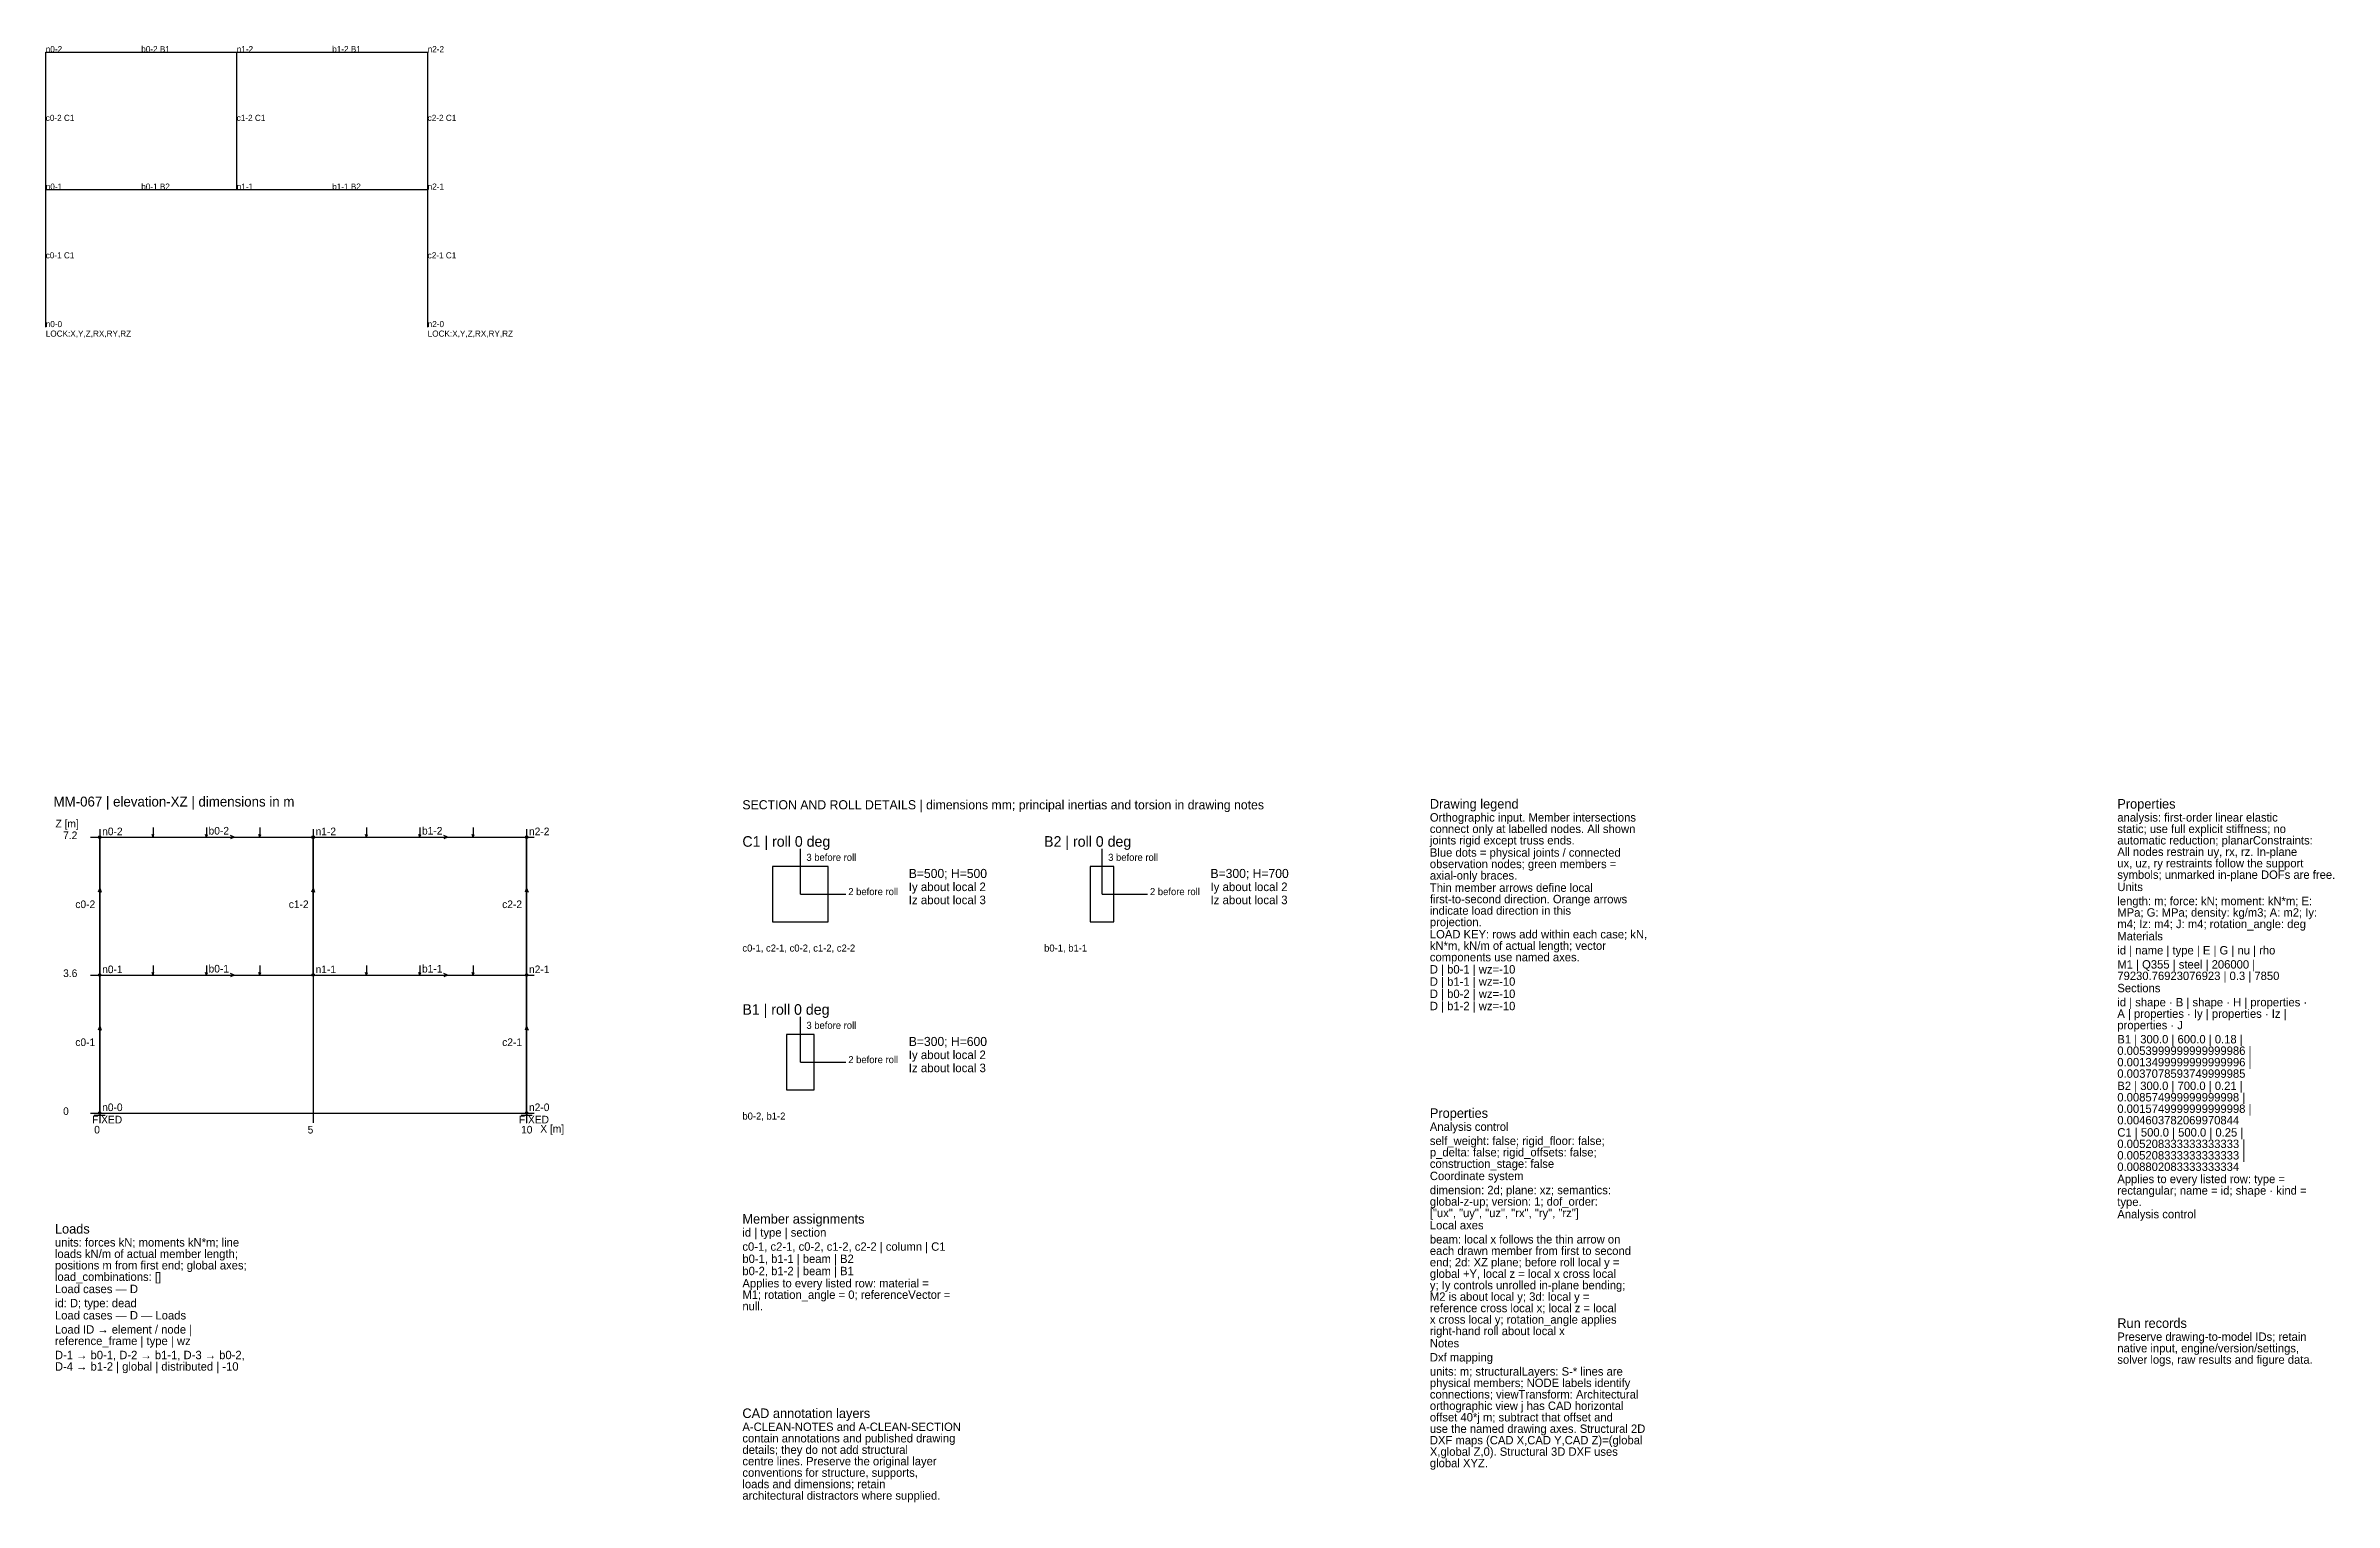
# Model space of a CAD drawing. Extents: x 0 to 59.9, y -30.8 to 7.4.
import ezdxf

# ---------------------------------------------------------------- set-up
doc = ezdxf.new("R2010")
doc.units = 0

msp = doc.modelspace()

# ---------------------------------------------------------------- linework, layer by layer
at = {"layer": 'A-CLEAN-SECTION'}
for p, q in [((1.41252, -13.1459), (1.41252, -20.8384)), ((2.80953, -13.1034), (2.80953, -13.3584)), ((4.20654, -13.1034), (4.20654, -13.3584)), ((5.60355, -13.1034), (5.60355, -13.3584)), ((7.00056, -13.1459), (7.00056, -20.8384)), ((8.39758, -13.1034), (8.39758, -13.3584)), ((9.79458, -13.1034), (9.79458, -13.3584)), ((11.19159, -13.1034), (11.19159, -13.3584)), ((12.5886, -13.1459), (12.5886, -20.8384)), ((1.17303, -13.3584), (12.78817, -13.3584)), ((1.41252, -16.9709), (1.41252, -13.3584)), ((1.41252, -13.3584), (7.00056, -13.3584)), ((2.80953, -13.3584), (2.78559, -13.2904)), ((2.80953, -13.3584), (2.83348, -13.2904)), ((4.20654, -13.3584), (4.1826, -13.2904)), ((4.20654, -13.3584), (4.23049, -13.2904)), ((4.93298, -13.3584), (4.83719, -13.3159)), ((4.93298, -13.3584), (4.83719, -13.4009)), ((5.60355, -13.3584), (5.5796, -13.2904)), ((5.60355, -13.3584), (5.6275, -13.2904)), ((7.00056, -16.9709), (7.00056, -13.3584)), ((7.00056, -13.3584), (12.5886, -13.3584)), ((8.39758, -13.3584), (8.37362, -13.2904)), ((8.39758, -13.3584), (8.42152, -13.2904)), ((9.79458, -13.3584), (9.77063, -13.2904)), ((9.79458, -13.3584), (9.81853, -13.2904)), ((10.52103, -13.3584), (10.42523, -13.3159)), ((10.52103, -13.3584), (10.42523, -13.4009)), ((11.19159, -13.3584), (11.16764, -13.2904)), ((11.19159, -13.3584), (11.21554, -13.2904)), ((12.5886, -16.9709), (12.5886, -13.3584)), ((19.758, -14.85), (19.758, -13.662)), ((27.658, -14.85), (27.658, -13.662)), ((20.484, -14.124), (19.032, -14.124)), ((19.032, -14.124), (19.032, -15.576)), ((20.484, -15.576), (20.484, -14.124)), ((27.96914, -14.124), (27.34686, -14.124)), ((27.34686, -14.124), (27.34686, -15.576)), ((27.96914, -15.576), (27.96914, -14.124)), ((1.41252, -14.69502), (1.37261, -14.79702)), ((1.41252, -14.69502), (1.45244, -14.79702)), ((7.00056, -14.69502), (6.96065, -14.79702)), ((7.00056, -14.69502), (7.04047, -14.79702)), ((12.5886, -14.69502), (12.54869, -14.79702)), ((12.5886, -14.69502), (12.62852, -14.79702)), ((19.758, -14.85), (20.946, -14.85)), ((27.658, -14.85), (28.846, -14.85)), ((19.032, -15.576), (20.484, -15.576)), ((27.34686, -15.576), (27.96914, -15.576)), ((2.80953, -16.7159), (2.80953, -16.9709)), ((4.20654, -16.7159), (4.20654, -16.9709)), ((5.60355, -16.7159), (5.60355, -16.9709)), ((8.39758, -16.7159), (8.39758, -16.9709)), ((9.79458, -16.7159), (9.79458, -16.9709)), ((11.19159, -16.7159), (11.19159, -16.9709)), ((1.17303, -16.9709), (12.78817, -16.9709)), ((1.41252, -20.5834), (1.41252, -16.9709)), ((1.41252, -16.9709), (7.00056, -16.9709)), ((2.80953, -16.9709), (2.78559, -16.9029)), ((2.80953, -16.9709), (2.83348, -16.9029)), ((4.20654, -16.9709), (4.1826, -16.9029)), ((4.20654, -16.9709), (4.23049, -16.9029)), ((4.93298, -16.9709), (4.83719, -16.9284)), ((4.93298, -16.9709), (4.83719, -17.0134)), ((5.60355, -16.9709), (5.5796, -16.9029)), ((5.60355, -16.9709), (5.6275, -16.9029)), ((7.00056, -16.9709), (12.5886, -16.9709)), ((8.39758, -16.9709), (8.37362, -16.9029)), ((8.39758, -16.9709), (8.42152, -16.9029)), ((9.79458, -16.9709), (9.77063, -16.9029)), ((9.79458, -16.9709), (9.81853, -16.9029)), ((10.52103, -16.9709), (10.42523, -16.9284)), ((10.52103, -16.9709), (10.42523, -17.0134)), ((11.19159, -16.9709), (11.16764, -16.9029)), ((11.19159, -16.9709), (11.21554, -16.9029)), ((12.5886, -20.5834), (12.5886, -16.9709)), ((1.41252, -18.30752), (1.37261, -18.40952)), ((1.41252, -18.30752), (1.45244, -18.40952)), ((12.5886, -18.30752), (12.54869, -18.40952)), ((12.5886, -18.30752), (12.62852, -18.40952)), ((20.121, -18.524), (19.395, -18.524)), ((19.395, -18.524), (19.395, -19.976)), ((19.758, -19.25), (19.758, -18.062)), ((20.121, -19.976), (20.121, -18.524)), ((19.758, -19.25), (20.946, -19.25)), ((19.395, -19.976), (20.121, -19.976)), ((1.17303, -20.5834), (12.78817, -20.5834)), ((1.26883, -20.6429), (1.55621, -20.6429)), ((12.44491, -20.6429), (12.73229, -20.6429))]:
    msp.add_line(p, q, dxfattribs=at)
for centre in [(1.41252, -13.3584), (7.00056, -13.3584), (12.5886, -13.3584), (1.41252, -16.9709), (7.00056, -16.9709), (12.5886, -16.9709), (1.41252, -20.5834), (12.5886, -20.5834)]:
    msp.add_circle(centre, 0.03193, dxfattribs=at)
at = {"layer": 'S-BEAM'}
for p, q in [((0, 7.2), (5, 7.2)), ((5, 7.2), (10, 7.2)), ((0, 3.6), (5, 3.6)), ((5, 3.6), (10, 3.6))]:
    msp.add_line(p, q, dxfattribs=at)
at = {"layer": 'S-COLUMN'}
for p, q in [((0, 3.6), (0, 7.2)), ((5, 3.6), (5, 7.2)), ((10, 3.6), (10, 7.2)), ((0, 0), (0, 3.6)), ((10, 0), (10, 3.6))]:
    msp.add_line(p, q, dxfattribs=at)

# ---------------------------------------------------------------- texts
at = {"layer": 'A-CLEAN-NOTES'}
for s, height, p in [('Properties', 0.25, (54.24, -12.61)), ('static; use full explicit stiffness; no', 0.22, (54.24, -13.25)), ('analysis: first-order linear elastic', 0.22, (54.24, -12.95)), ('All nodes restrain uy, rx, rz. In-plane', 0.22, (54.24, -13.85)), ('automatic reduction; planarConstraints:', 0.22, (54.24, -13.55)), ('symbols; unmarked in-plane DOFs are free.', 0.22, (54.24, -14.45)), ('ux, uz, ry restraints follow the support', 0.22, (54.24, -14.15)), ('length: m; force: kN; moment: kN*m; E:', 0.22, (54.24, -15.14)), ('Units', 0.22, (54.24, -14.77)), ('m4; Iz: m4; J: m4; rotation_angle: deg', 0.22, (54.24, -15.74)), ('MPa; G: MPa; density: kg/m3; A: m2; Iy:', 0.22, (54.24, -15.44)), ('Materials', 0.22, (54.24, -16.06)), ('id | name | type | E | G | nu | rho', 0.22, (54.24, -16.43)), ('M1 | Q355 | steel | 206000 |', 0.22, (54.24, -16.8)), ('Sections', 0.22, (54.24, -17.42)), ('79230.76923076923 | 0.3 | 7850', 0.22, (54.24, -17.1)), ('A | properties · Iy | properties · Iz |', 0.22, (54.24, -18.09)), ('id | shape · B | shape · H | properties ·', 0.22, (54.24, -17.79)), ('properties · J', 0.22, (54.24, -18.39)), ('B1 | 300.0 | 600.0 | 0.18 |', 0.22, (54.24, -18.76)), ('0.0053999999999999986 |', 0.22, (54.24, -19.06)), ('0.0013499999999999996 |', 0.22, (54.24, -19.36)), ('0.0037078593749999985', 0.22, (54.24, -19.66)), ('B2 | 300.0 | 700.0 | 0.21 |', 0.22, (54.24, -19.98)), ('0.008574999999999998 |', 0.22, (54.24, -20.28)), ('0.0015749999999999998 |', 0.22, (54.24, -20.58)), ('Analysis control', 0.22, (36.24, -21.05)), ('Properties', 0.25, (36.24, -20.71)), ('0.004603782069970844', 0.22, (54.24, -20.88)), ('C1 | 500.0 | 500.0 | 0.25 |', 0.22, (54.24, -21.2)), ('self_weight: false; rigid_floor: false;', 0.22, (36.24, -21.42)), ('p_delta: false; rigid_offsets: false;', 0.22, (36.24, -21.72)), ('0.005208333333333333 |', 0.22, (54.24, -21.5)), ('0.005208333333333333 |', 0.22, (54.24, -21.8)), ('construction_stage: false', 0.22, (36.24, -22.02)), ('Coordinate system', 0.22, (36.24, -22.34)), ('0.008802083333333334', 0.22, (54.24, -22.1)), ('dimension: 2d; plane: xz; semantics:', 0.22, (36.24, -22.71)), ('Applies to every listed row: type =', 0.22, (54.24, -22.42)), ('rectangular; name = id; shape · kind =', 0.22, (54.24, -22.72)), ('Member assignments', 0.25, (18.24, -23.48)), ('global-z-up; version: 1; dof_order:', 0.22, (36.24, -23.01)), ('["ux", "uy", "uz", "rx", "ry", "rz"]', 0.22, (36.24, -23.31)), ('Analysis control', 0.22, (54.24, -23.34)), ('type.', 0.22, (54.24, -23.02)), ('units: forces kN; moments kN*m; line', 0.22, (0.24, -24.08)), ('Loads', 0.25, (0.24, -23.74)), ('c0-1, c2-1, c0-2, c1-2, c2-2 | column | C1', 0.22, (18.24, -24.19)), ('id | type | section', 0.22, (18.24, -23.82)), ('beam: local x follows the thin arrow on', 0.22, (36.24, -24)), ('Local axes', 0.22, (36.24, -23.63)), ('positions m from first end; global axes;', 0.22, (0.24, -24.68)), ('loads kN/m of actual member length;', 0.22, (0.24, -24.38)), ('b0-1, b1-1 | beam | B2', 0.22, (18.24, -24.51)), ('each drawn member from first to second', 0.22, (36.24, -24.3)), ('end; 2d: XZ plane; before roll local y =', 0.22, (36.24, -24.6)), ('load_combinations: []', 0.22, (0.24, -24.98)), ('Load cases — D', 0.22, (0.24, -25.3)), ('Applies to every listed row: material =', 0.22, (18.24, -25.15)), ('b0-2, b1-2 | beam | B1', 0.22, (18.24, -24.83)), ('y; Iy controls unrolled in-plane bending;', 0.22, (36.24, -25.2)), ('global +Y, local z = local x cross local', 0.22, (36.24, -24.9)), ('id: D; type: dead', 0.22, (0.24, -25.67)), ('Load cases — D — Loads', 0.22, (0.24, -25.99)), ('null.', 0.22, (18.24, -25.75)), ('M1; rotation_angle = 0; referenceVector =', 0.22, (18.24, -25.45)), ('reference cross local x; local z = local', 0.22, (36.24, -25.8)), ('M2 is about local y; 3d: local y =', 0.22, (36.24, -25.5)), ('Load ID → element / node |', 0.22, (0.24, -26.36)), ('x cross local y; rotation_angle applies', 0.22, (36.24, -26.1)), ('right-hand roll about local x', 0.22, (36.24, -26.4)), ('Preserve drawing-to-model IDs; retain', 0.22, (54.24, -26.55)), ('Run records', 0.25, (54.24, -26.21)), ('reference_frame | type | wz', 0.22, (0.24, -26.66)), ('D-1 → b0-1, D-2 → b1-1, D-3 → b0-2,', 0.22, (0.24, -27.03)), ('Notes', 0.22, (36.24, -26.72)), ('Dxf mapping', 0.22, (36.24, -27.09)), ('solver logs, raw results and figure data.', 0.22, (54.24, -27.15)), ('native input, engine/version/settings,', 0.22, (54.24, -26.85)), ('D-4 → b1-2 | global | distributed | -10', 0.22, (0.24, -27.33)), ('physical members; NODE labels identify', 0.22, (36.24, -27.76)), ('units: m; structuralLayers: S-* lines are', 0.22, (36.24, -27.46)), ('orthographic view j has CAD horizontal', 0.22, (36.24, -28.36)), ('connections; viewTransform: Architectural', 0.22, (36.24, -28.06)), ('A-CLEAN-NOTES and A-CLEAN-SECTION', 0.22, (18.24, -28.91)), ('CAD annotation layers', 0.25, (18.24, -28.57)), ('offset 40*j m; subtract that offset and', 0.22, (36.24, -28.66)), ('use the named drawing axes. Structural 2D', 0.22, (36.24, -28.96)), ('details; they do not add structural', 0.22, (18.24, -29.51)), ('contain annotations and published drawing', 0.22, (18.24, -29.21)), ('X,global Z,0). Structural 3D DXF uses', 0.22, (36.24, -29.56)), ('DXF maps (CAD X,CAD Y,CAD Z)=(global', 0.22, (36.24, -29.26)), ('centre lines. Preserve the original layer', 0.22, (18.24, -29.81)), ('conventions for structure, supports,', 0.22, (18.24, -30.11)), ('global XYZ.', 0.22, (36.24, -29.86)), ('architectural distractors where supplied.', 0.22, (18.24, -30.71)), ('loads and dimensions; retain', 0.22, (18.24, -30.41))]:
    msp.add_text(s, height=height, dxfattribs=at).set_placement(p)
at = {"layer": 'A-CLEAN-SECTION'}
for s, height, p in [('MM-067 | elevation-XZ | dimensions in m', 0.26, (0.204, -12.556)), ('SECTION AND ROLL DETAILS | dimensions mm; principal inertias and torsion in drawing notes', 0.24, (18.24, -12.63)), ('Drawing legend', 0.25, (36.24, -12.61)), ('Z [m]', 0.2, (0.255, -13.1034)), ('n0-2', 0.2, (1.47638, -13.3074)), ('b0-2', 0.2, (4.26242, -13.2904)), ('n1-2', 0.2, (7.06443, -13.3074)), ('b1-2', 0.2, (9.85046, -13.2904)), ('n2-2', 0.2, (12.65246, -13.3074)), ('connect only at labelled nodes. All shown', 0.22, (36.24, -13.25)), ('Orthographic input. Member intersections', 0.22, (36.24, -12.95)), ('7.2', 0.2, (0.45457, -13.4094)), ('C1 | roll 0 deg', 0.2772, (18.24, -13.6092)), ('B2 | roll 0 deg', 0.2772, (26.14, -13.6092)), ('joints rigid except truss ends.', 0.22, (36.24, -13.55)), ('Blue dots = physical joints / connected', 0.22, (36.24, -13.87)), ('3 before roll', 0.1848, (19.9164, -13.9788)), ('B=500; H=500', 0.2376, (22.596, -14.4276)), ('3 before roll', 0.1848, (27.8164, -13.9788)), ('B=300; H=700', 0.2376, (30.496, -14.4276)), ('observation nodes; green members =', 0.22, (36.24, -14.17)), ('axial-only braces.', 0.22, (36.24, -14.47)), ('2 before roll', 0.1848, (21.012, -14.8764)), ('Iy about local 2', 0.2244, (22.596, -14.7708)), ('Iz about local 3', 0.2244, (22.596, -15.114)), ('2 before roll', 0.1848, (28.912, -14.8764)), ('Iy about local 2', 0.2244, (30.496, -14.7708)), ('Iz about local 3', 0.2244, (30.496, -15.114)), ('first-to-second direction. Orange arrows', 0.22, (36.24, -15.09)), ('Thin member arrows define local', 0.22, (36.24, -14.79)), ('c0-2', 0.2, (0.77389, -15.21565)), ('c1-2', 0.2, (6.36193, -15.21565)), ('c2-2', 0.2, (11.94997, -15.21565)), ('projection.', 0.22, (36.24, -15.69)), ('indicate load direction in this', 0.22, (36.24, -15.39)), ('c0-1, c2-1, c0-2, c1-2, c2-2', 0.1848, (18.24, -16.3548)), ('b0-1, b1-1', 0.1848, (26.14, -16.3548)), ('kN*m, kN/m of actual length; vector', 0.22, (36.24, -16.31)), ('LOAD KEY: rows add within each case; kN,', 0.22, (36.24, -16.01)), ('n0-1', 0.2, (1.47638, -16.9199)), ('b0-1', 0.2, (4.26242, -16.9029)), ('n1-1', 0.2, (7.06443, -16.9199)), ('b1-1', 0.2, (9.85046, -16.9029)), ('n2-1', 0.2, (12.65246, -16.9199)), ('components use named axes.', 0.22, (36.24, -16.61)), ('D | b0-1 | wz=-10', 0.22, (36.24, -16.93)), ('3.6', 0.2, (0.45457, -17.0219)), ('D | b1-1 | wz=-10', 0.22, (36.24, -17.25)), ('D | b0-2 | wz=-10', 0.22, (36.24, -17.57)), ('B1 | roll 0 deg', 0.2772, (18.24, -18.0092)), ('D | b1-2 | wz=-10', 0.22, (36.24, -17.89)), ('3 before roll', 0.1848, (19.9164, -18.3788)), ('c0-1', 0.2, (0.77389, -18.82815)), ('c2-1', 0.2, (11.94997, -18.82815)), ('2 before roll', 0.1848, (21.012, -19.2764)), ('B=300; H=600', 0.2376, (22.596, -18.8276)), ('Iy about local 2', 0.2244, (22.596, -19.1708)), ('Iz about local 3', 0.2244, (22.596, -19.514)), ('n0-0', 0.2, (1.47638, -20.5324)), ('n2-0', 0.2, (12.65246, -20.5324)), ('0', 0.2, (0.45457, -20.6344)), ('FIXED', 0.2, (1.21295, -20.8554)), ('0', 0.2, (1.26883, -21.1189)), ('5', 0.2, (6.85687, -21.1189)), ('FIXED', 0.2, (12.38903, -20.8554)), ('10', 0.2, (12.44491, -21.1189)), ('X [m]', 0.2, (12.94783, -21.0934)), ('b0-2, b1-2', 0.1848, (18.24, -20.7548))]:
    msp.add_text(s, height=height, dxfattribs=at).set_placement(p)
at = {"layer": 'ANNOTATION'}
for s, p in [('b0-2 B1', (2.5, 7.2)), ('b1-2 B1', (7.5, 7.2)), ('c0-2 C1', (0, 5.4)), ('c1-2 C1', (5, 5.4)), ('c2-2 C1', (10, 5.4)), ('b0-1 B2', (2.5, 3.6)), ('b1-1 B2', (7.5, 3.6)), ('c0-1 C1', (0, 1.8)), ('c2-1 C1', (10, 1.8))]:
    msp.add_text(s, height=0.16, dxfattribs=at).set_placement(p)
at = {"layer": 'NODE'}
for s, p in [('n0-2', (0, 7.2)), ('n1-2', (5, 7.2)), ('n2-2', (10, 7.2)), ('n0-1', (0, 3.6)), ('n1-1', (5, 3.6)), ('n2-1', (10, 3.6)), ('n0-0', (0, 0)), ('n2-0', (10, 0))]:
    msp.add_text(s, height=0.16, dxfattribs=at).set_placement(p)
at = {"layer": 'SUPPORT'}
for p in [(0, -0.25), (10, -0.25)]:
    msp.add_text('LOCK:X,Y,Z,RX,RY,RZ', height=0.16, dxfattribs=at).set_placement(p)

doc.saveas('drawing.dxf')
